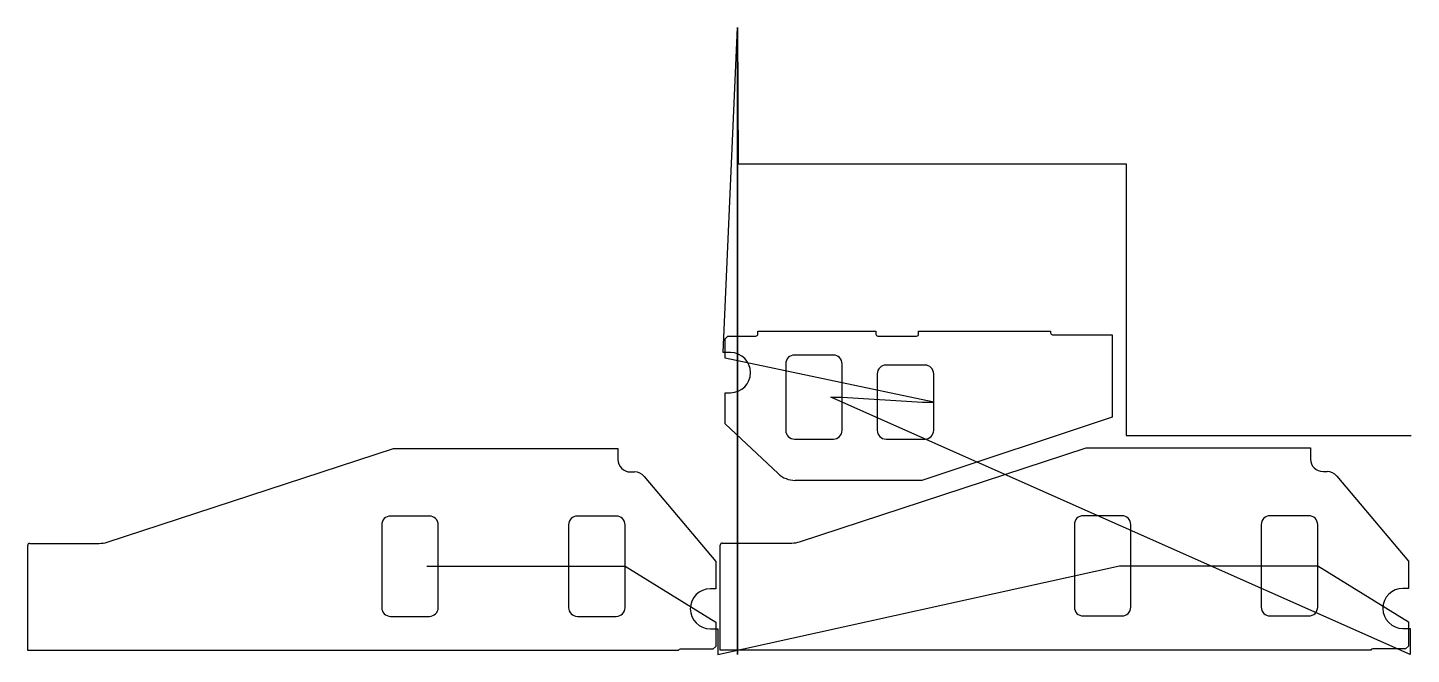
# Model space of a CAD drawing. Header units: metres. Extents: x 4 to 5520, y 0 to 2500.
import ezdxf

# ---------------------------------------------------------------- set-up
doc = ezdxf.new("R2010")
doc.units = ezdxf.units.M

msp = doc.modelspace()

# ---------------------------------------------------------------- linework, layer by layer
at = {"layer": 'TOOL_0'}
for p, q in [((2776.392, 1203.793), (2833.389, 2500)), ((2833.389, 2500), (2833.394, 2499)), ((2833.394, 0), (2833.389, 2500)), ((2833.389, 2500), (2833.394, 2499)), ((2833.394, 2499), (2833.394, 0)), ((2833.394, 2499), (2836.219, 1957.328)), ((2836.219, 1957.328), (4383.703, 1957.328)), ((4383.703, 1957.328), (4383.703, 873.209)), ((2784.445, 1258.807), (2795.431, 1269.793)), ((2795.431, 1269.793), (2906.845, 1269.793)), ((2914.845, 1277.793), (2914.845, 1289.793)), ((2914.845, 1289.793), (3385.845, 1289.793)), ((3385.845, 1289.793), (3385.845, 1277.793)), ((3393.845, 1269.793), (3547.845, 1269.793)), ((3555.845, 1277.793), (3555.845, 1289.793)), ((3555.845, 1289.793), (4081.845, 1289.793)), ((4081.845, 1289.793), (4081.845, 1282.793)), ((4089.845, 1274.793), (4327.245, 1274.793)), ((4327.245, 1274.793), (4327.245, 946.205)), ((2784.445, 1203.793), (2784.445, 1258.807)), ((2784.444, 1203.793), (2776.392, 1203.793)), ((2805.844, 1203.793), (2784.444, 1203.793)), ((2784.445, 1181.693), (2784.445, 1203.793)), ((3615.845, 1006.293), (2784.445, 1181.693)), ((3025.845, 1158.793), (3025.845, 893.793)), ((3215.845, 1193.793), (3060.845, 1193.793)), ((3250.845, 1026.293), (3250.845, 1158.793)), ((3390.845, 1118.793), (3390.845, 893.793)), ((3580.845, 1153.793), (3425.845, 1153.793)), ((3615.845, 1006.293), (3615.845, 1118.793)), ((2784.444, 920.189), (2784.444, 1043.793)), ((2784.444, 1043.793), (2805.844, 1043.793)), ((5514.812, 0), (3205.845, 1026.293)), ((3205.845, 1026.293), (3250.845, 1026.293)), ((3250.845, 893.793), (3250.845, 1026.293)), ((3250.845, 1026.293), (3570.845, 1006.293)), ((3570.845, 1006.293), (3615.845, 1006.293)), ((3615.845, 893.793), (3615.845, 1006.293)), ((4327.245, 946.205), (3568.97, 693.793)), ((2995.506, 721.057), (2784.444, 920.189)), ((3060.845, 858.793), (3215.845, 858.793)), ((3425.845, 858.793), (3580.845, 858.793)), ((4383.703, 873.209), (5518.999, 873.209)), ((5518.999, 873.209), (5519.999, 873.209)), ((320.351, 447.529), (1462.827, 821.614)), ((1462.827, 821.614), (2357, 821.614)), ((2357, 821.614), (2357, 777.614)), ((3081.473, 449.075), (4223.949, 823.16)), ((4223.949, 823.16), (5118.122, 823.16)), ((5118.122, 823.16), (5118.122, 779.16)), ((2407, 727.614), (2423.745, 727.614)), ((5168.122, 729.16), (5184.867, 729.16)), ((2462.047, 709.753), (2747, 370.16)), ((3568.97, 693.793), (3064.132, 693.793)), ((5223.169, 711.299), (5508.122, 371.706)), ((1605.5, 551.614), (1450.5, 551.614)), ((2350.5, 551.614), (2195.5, 551.614)), ((4366.622, 553.16), (4211.622, 553.16)), ((5111.622, 553.16), (4956.622, 553.16)), ((1415.5, 516.614), (1415.5, 186.614)), ((1640.5, 351.614), (1640.5, 516.614)), ((2160.5, 516.614), (2160.5, 186.614)), ((2385.5, 351.614), (2385.5, 516.614)), ((4176.622, 518.16), (4176.622, 188.16)), ((4401.622, 353.16), (4401.622, 518.16)), ((4921.622, 518.16), (4921.622, 188.16)), ((5146.622, 353.16), (5146.622, 518.16)), ((12, 442.614), (289.545, 442.614)), ((2773.122, 444.16), (3050.667, 444.16)), ((4, 15.614), (4, 434.614)), ((2765.122, 17.16), (2765.122, 436.16)), ((1595.5, 351.614), (1640.5, 351.614)), ((1640.5, 186.614), (1640.5, 351.614)), ((1640.5, 351.614), (2340.5, 351.614)), ((2340.5, 351.614), (2385.5, 351.614)), ((2385.5, 186.614), (2385.5, 351.614)), ((2385.5, 351.614), (2747, 128.425)), ((2747, 370.16), (2747, 261.614)), ((2754.762, 0), (4356.622, 353.16)), ((4356.622, 353.16), (4401.622, 353.16)), ((4401.622, 188.16), (4401.622, 353.16)), ((4401.622, 353.16), (5101.622, 353.16)), ((5101.622, 353.16), (5146.622, 353.16)), ((5146.622, 188.16), (5146.622, 353.16)), ((5146.622, 353.16), (5508.122, 129.954)), ((5508.122, 371.706), (5508.122, 263.16)), ((2747, 261.614), (2725.5, 261.614)), ((5508.122, 263.16), (5486.622, 263.16)), ((1450.5, 151.614), (1605.5, 151.614)), ((2195.5, 151.614), (2350.5, 151.614)), ((2747, 128.425), (2747, 101.614)), ((4211.622, 153.16), (4366.622, 153.16)), ((4956.622, 153.16), (5111.622, 153.16)), ((5508.122, 129.954), (5508.122, 103.16)), ((2725.5, 101.614), (2747, 101.614)), ((2747, 101.614), (2747, 31.7)), ((2747, 101.614), (2754.762, 101.614)), ((2754.762, 101.614), (2754.762, 0)), ((5486.622, 103.16), (5508.122, 103.16)), ((5508.122, 103.16), (5508.122, 33.246)), ((5508.122, 103.16), (5514.812, 103.16)), ((5514.812, 103.16), (5514.812, 0)), ((2597.438, 15.614), (4, 15.614)), ((2735.914, 20.614), (2605.5, 20.614)), ((2747, 31.7), (2735.914, 20.614)), ((5358.56, 17.16), (2765.122, 17.16)), ((5497.036, 22.16), (5366.622, 22.16)), ((5508.122, 33.246), (5497.036, 22.16))]:
    msp.add_line(p, q, dxfattribs=at)
for centre, radius, start, end in [((2906.845, 1277.793), 8, 270, 0), ((3393.845, 1277.793), 8, 180, 270), ((3547.845, 1277.793), 8, 270, 0), ((4089.845, 1282.793), 8, 180, 270), ((2805.844, 1123.793), 80, 270, 90), ((3060.845, 1158.793), 35, 90, 180), ((3215.845, 1158.793), 35, 0, 90), ((3425.845, 1118.793), 35, 90, 180), ((3580.845, 1118.793), 35, 0, 90), ((3060.845, 893.793), 35, 180, 270), ((3215.845, 893.793), 35, 270, 0), ((3425.845, 893.793), 35, 180, 270), ((3580.845, 893.793), 35, 270, 0), ((2407, 777.614), 50, 180, 270), ((5168.122, 779.16), 50, 180, 270), ((2423.723, 677.566), 50.048, 40.025736, 89.974814), ((3064.132, 793.793), 100, 226.665365, 270), ((5184.845, 679.112), 50.048, 40.025736, 89.974814), ((1450.5, 516.614), 35, 90, 180), ((1605.5, 516.614), 35, 0, 90), ((2195.5, 516.614), 35, 90, 180), ((2350.5, 516.614), 35, 0, 90), ((4211.622, 518.16), 35, 90, 180), ((4366.622, 518.16), 35, 0, 90), ((4956.622, 518.16), 35, 90, 180), ((5111.622, 518.16), 35, 0, 90), ((12, 434.614), 8, 90, 180), ((289.545, 541.614), 99, 270, 288.129861), ((2773.122, 436.16), 8, 90, 180), ((3050.667, 543.16), 99, 270, 288.129861), ((2725.5, 181.614), 80, 90, 270), ((5486.622, 183.16), 80, 90, 270), ((1450.5, 186.614), 35, 180, 270), ((1605.5, 186.614), 35, 270, 0), ((2195.5, 186.614), 35, 180, 270), ((2350.5, 186.614), 35, 270, 0), ((4211.622, 188.16), 35, 180, 270), ((4366.622, 188.16), 35, 270, 0), ((4956.622, 188.16), 35, 180, 270), ((5111.622, 188.16), 35, 270, 0), ((2605.517, 11.587), 9.027, 90.107902, 153.505912), ((5366.639, 13.133), 9.027, 90.107902, 153.505912)]:
    msp.add_arc(centre, radius, start, end, dxfattribs=at)

doc.saveas('drawing.dxf')
